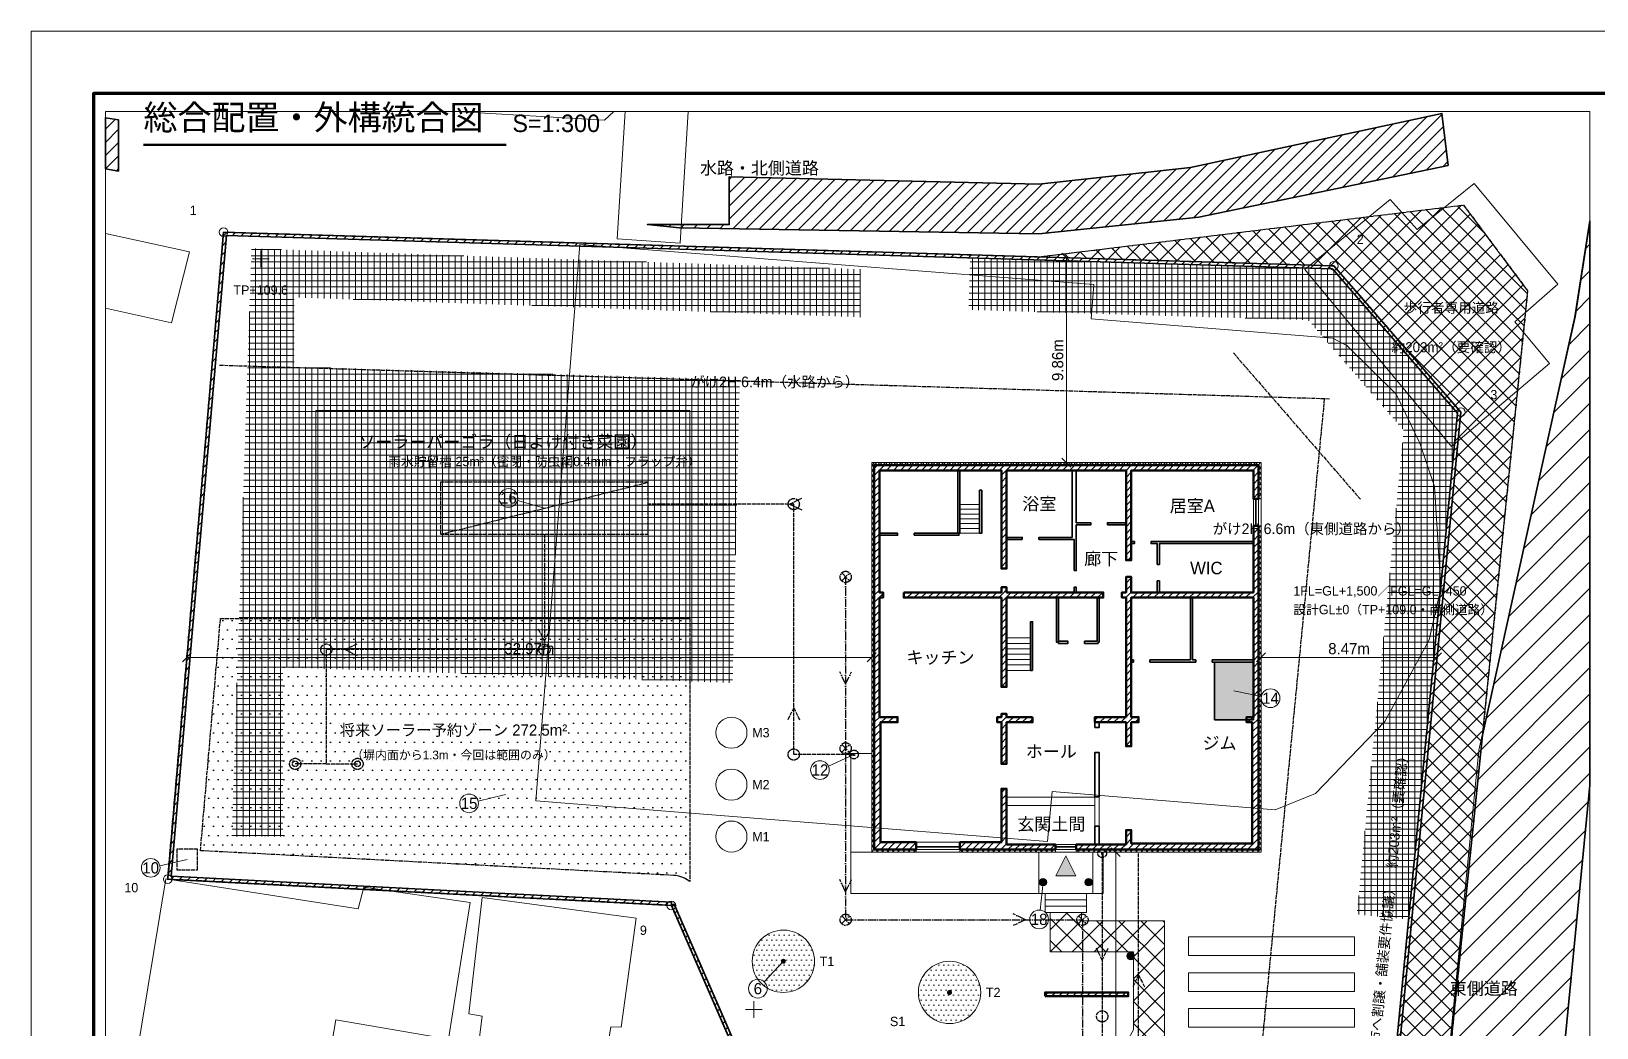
# Model space of a CAD drawing. Header units: millimetres. Extents: x 0 to 126000, y 0 to 89100.
# Drawn here: x 0 to 75356, y 41154 to 89100 of the extents above; entities that cross this region are included whole.
import ezdxf
from ezdxf.enums import TextEntityAlignment as Align

# ---------------------------------------------------------------- set-up
doc = ezdxf.new("R2010")
doc.units = ezdxf.units.MM
doc.header["$LTSCALE"] = 150
for name, pattern in [('DASHDOT', [3.556, 2.54, -0.508, 0, -0.508]), ('DASHED', [1.524, 1.27, -0.254]), ('PHANTOM', [6.35, 3.175, -0.635, 0.635, -0.635, 0.635, -0.635])]:
    doc.linetypes.add(name, pattern=pattern)
for name, color, linetype, lineweight in [('A-CUT', 7, 'Continuous', 50), ('A-CUT-HATCH', 8, 'Continuous', 9), ('A-CUT-INS', 9, 'Continuous', 9), ('A-CUT-LGS', 7, 'Continuous', 35), ('A-DIMS', 7, 'Continuous', 13), ('A-DONATE', 250, 'Continuous', 13), ('A-DONATE-BND', 250, 'DASHED', 25), ('A-DOOR', 5, 'Continuous', 18), ('A-DRAIN', 5, 'DASHED', 25), ('A-FENCE', 7, 'Continuous', 35), ('A-GLAZ', 5, 'Continuous', 18), ('A-HIDDEN', 8, 'Continuous', 13), ('A-LEGAL', 1, 'DASHED', 25), ('A-LEGAL-TEXT', 1, 'Continuous', 18), ('A-NEIGH', 8, 'Continuous', 13), ('A-PAVE', 3, 'Continuous', 13), ('A-PVRES', 6, 'DASHED', 25), ('A-ROAD', 8, 'Continuous', 18), ('A-ROAD-CW', 250, 'Continuous', 35), ('A-ROAD-SW', 250, 'Continuous', 35), ('A-ROOM', 7, 'Continuous', 18), ('A-SITE', 3, 'PHANTOM', 25), ('A-STRS', 7, 'Continuous', 18), ('A-SYMB', 7, 'Continuous', 18), ('A-TEXT', 7, 'Continuous', 18), ('A-VIS', 7, 'Continuous', 18), ('E-BATT', 1, 'Continuous', 35), ('E-EXLT', 6, 'Continuous', 18), ('E-PLNT', 3, 'Continuous', 18), ('E-SEWER', 30, 'DASHDOT', 25), ('E-WATER', 4, 'DASHED', 25), ('G-FRAME', 7, 'Continuous', 70)]:
    doc.layers.add(name, color=color, linetype=linetype, lineweight=lineweight)
doc.styles.add('JP', font='ipag.ttf')

msp = doc.modelspace()

# ---------------------------------------------------------------- hatches: boundary and pattern name
at = {"layer": 'A-CUT-HATCH'}
h = msp.add_hatch(dxfattribs=at)
h.set_pattern_fill('ANSI31', scale=94.488)
h.paths.add_polyline_path([(6731, 48442), (30819, 47187), (30811, 47037), (30948, 47097), (33971, 40174), (50215, 39640), (50210, 39490), (50360, 39483), (49590, 22411), (53097, 22411), (53097, 22261), (49583, 22261), (49583, 22253), (49403, 18259), (49253, 18266), (49433, 22261), (49433, 22411), (49440, 22411), (50210, 39490), (33872, 40028), (30811, 47037), (6718, 48292), (6717, 48287), (6568, 48300), (6576, 48450), (6581, 48450), (9258, 79434), (62702, 77819), (62702, 77819), (68812, 70779), (63772, 18674), (63175, 18264), (63090, 18387), (63630, 18758), (63968, 22261), (63107, 22261), (63107, 22411), (63983, 22411), (68657, 70730), (62632, 77671), (9396, 79280)])
h.paths.add_polyline_path([(58097, 22411), (58097, 22261), (54307, 22261), (54307, 22411)])
h = msp.add_hatch(dxfattribs=at)
h.set_pattern_fill('ANSI31', scale=75.5906)
h.paths.add_polyline_path([(40577, 67974), (40577, 68224), (59077, 68224), (59077, 67974), (59077, 66599), (58827, 66599), (58827, 67974), (52952, 67974), (52952, 63649), (52702, 63649), (52702, 67974), (46952, 67974), (46952, 63249), (46702, 63249), (46702, 67974), (40827, 67974), (40827, 62099), (41002, 62099), (41002, 61849), (40827, 61849), (40827, 56099), (41702, 56099), (41702, 55849), (40877, 55849), (40877, 50074), (42602, 50074), (42602, 49974), (42602, 49724), (40577, 49724), (40577, 49974), (40577, 50074)])
h.paths.add_polyline_path([(52952, 55849), (52952, 54699), (52702, 54699), (52702, 55849), (51202, 55849), (51202, 56099), (52702, 56099), (52702, 61849), (52502, 61849), (52502, 62099), (52702, 62099), (52702, 62849), (52952, 62849), (52952, 62099), (58827, 62099), (58827, 65299), (59077, 65299), (59077, 55449), (59077, 53249), (59077, 52749), (59077, 50549), (59077, 50024), (59077, 49974), (59077, 49724), (50302, 49724), (50302, 49974), (52702, 49974), (52702, 50664), (52952, 50664), (52952, 50024), (58777, 50024), (58777, 50549), (58777, 52749), (58777, 53249), (58777, 55449), (58777, 55849), (58502, 55849), (58502, 56099), (58827, 56099), (58827, 61849), (52952, 61849), (52952, 56099), (53302, 56099), (53302, 55849)])
h.paths.add_polyline_path([(48802, 42669), (48802, 42849), (52802, 42849), (52802, 42669)])
h.paths.add_polyline_path([(42002, 62099), (46702, 62099), (46702, 62349), (46952, 62349), (46952, 62099), (51602, 62099), (51602, 61849), (46952, 61849), (46952, 57549), (46702, 57549), (46702, 61849), (42002, 61849)])
h.paths.add_polyline_path([(44702, 49724), (44702, 49974), (44702, 50074), (46702, 50074), (46702, 52649), (46952, 52649), (46952, 49974), (49302, 49974), (49302, 49724)])
h.paths.add_polyline_path([(48202, 56099), (48202, 55849), (46952, 55849), (46952, 53849), (46702, 53849), (46702, 55849), (46502, 55849), (46502, 56099), (46702, 56099), (46702, 56249), (46952, 56249), (46952, 56099)])
h = msp.add_hatch(color=7, dxfattribs=at)
h.dxf.hatch_style = 1
h.paths.add_polyline_path([(49322, 48469), (50282, 48469), (49802, 49429)])
at = {"layer": 'A-CUT-INS'}
h = msp.add_hatch(dxfattribs=at)
h.set_pattern_fill('ANSI37', scale=56.693)
h.paths.add_polyline_path([(40457, 68224), (40457, 68344), (59197, 68344), (59197, 68224), (59197, 66599), (59077, 66599), (59077, 68224), (40577, 68224), (40577, 49724), (42602, 49724), (42602, 49604), (40457, 49604), (40457, 49724)])
h.paths.add_polyline_path([(50302, 49724), (59077, 49724), (59077, 50549), (59077, 52749), (59077, 53249), (59077, 55449), (59077, 65299), (59197, 65299), (59197, 55449), (59197, 53249), (59197, 52749), (59197, 50549), (59197, 49724), (59197, 49604), (50302, 49604)])
h.paths.add_polyline_path([(49302, 49724), (49302, 49604), (44702, 49604), (44702, 49724)])
at = {"layer": 'A-DONATE', "true_color": 0x333333}
h = msp.add_hatch(dxfattribs=at)
h.set_pattern_fill('ANSI31', scale=188.976)
h.paths.add_polyline_path([(48644, 78244), (48634, 78254), (48643, 78264), (68938, 80739), (72032, 76619), (66463, 21947), (65129, 19609), (63786, 18685), (63774, 18696), (68812, 70779), (62702, 77819)])
h = msp.add_hatch(dxfattribs=at)
h.set_pattern_fill('ANSI31', scale=188.976, angle=90)
h.paths.add_polyline_path([(48644, 78244), (48634, 78254), (48643, 78264), (68938, 80739), (72032, 76619), (66463, 21947), (65129, 19609), (63786, 18685), (63774, 18696), (68812, 70779), (62702, 77819)])
at = {"layer": 'A-PAVE'}
h = msp.add_hatch(dxfattribs=at)
h.set_pattern_fill('NET', scale=94.488)
h.paths.add_polyline_path([(39902, 77649), (39902, 75349), (12652, 76299), (12652, 72949), (34102, 72349), (33752, 57749), (12102, 58499), (12102, 50349), (9652, 50349), (10602, 78649)])
h = msp.add_hatch(dxfattribs=at)
h.set_pattern_fill('NET', scale=94.488)
h.paths.add_polyline_path([(66062, 69899), (61462, 75209), (45122, 75699), (45202, 78198), (51791, 77999), (62632, 77669), (68652, 70729), (67207, 55737), (66300, 46360), (63812, 46609)])
h = msp.add_hatch(dxfattribs=at)
h.set_pattern_fill('ANSI37', scale=236.22)
h.paths.add_polyline_path([(50802, 25534), (50802, 37046), (53052, 41046), (53052, 44799), (49052, 44799), (49052, 46704), (50552, 46704), (50552, 46299), (54552, 46299), (54552, 40653), (52302, 36653), (52302, 26187), (54452, 24187), (54452, 22461), (52952, 22461), (52952, 23534)])
at = {"layer": 'A-PVRES'}
h = msp.add_hatch(dxfattribs=at)
h.set_pattern_fill('DOTS', scale=283.465)
h.paths.add_polyline_path([(31696, 48187), (31576, 48271), (31448, 48341), (31314, 48399), (31175, 48442), (31032, 48472), (30919, 48483), (8142, 49670), (9108, 60849), (31702, 60849), (31702, 48182)])
at = {"layer": 'A-ROAD-CW', "true_color": 0x333333}
h = msp.add_hatch(dxfattribs=at)
h.set_pattern_fill('ANSI31', scale=283.465)
h.paths.add_polyline_path([(74302, 75349), (75032, 79973), (75032, 52831), (72102, 22749), (65170, 19679), (65899, 20959), (66502, 21949), (67540, 32526), (69853, 55231)])
at = {"layer": 'A-ROAD-SW', "true_color": 0x333333}
h = msp.add_hatch(dxfattribs=at)
h.set_pattern_fill('ANSI31', scale=141.732)
h.paths.add_polyline_path([(3568, 82478), (3568, 84938), (4200, 84833), (4200, 82376)])
h = msp.add_hatch(dxfattribs=at)
h.set_pattern_fill('ANSI31', scale=141.732)
h.paths.add_polyline_path([(55802, 82549), (67902, 85149), (68202, 82649), (56202, 80149), (48502, 79349), (31202, 79649), (29659, 79800), (33600, 79800), (33600, 82098), (48502, 81749)])
at = {"layer": 'E-BATT'}
h = msp.add_hatch(color=1, dxfattribs=at)
h.dxf.hatch_style = 1
h.paths.add_polyline_path([(58827, 55974), (58827, 58749), (56952, 58749), (56952, 55974)])
at = {"layer": 'E-EXLT'}
h = msp.add_hatch(color=6, dxfattribs=at)
h.dxf.hatch_style = 1
h.paths.add_polyline_path([(48882, 48154), (48881, 48137), (48879, 48119), (48875, 48102), (48869, 48085), (48861, 48069), (48852, 48054), (48841, 48040), (48830, 48027), (48816, 48015), (48802, 48005), (48787, 47996), (48771, 47988), (48755, 47982), (48737, 47978), (48720, 47975), (48702, 47974), (48685, 47975), (48667, 47978), (48650, 47982), (48633, 47988), (48617, 47996), (48602, 48005), (48588, 48015), (48575, 48027), (48563, 48040), (48553, 48054), (48544, 48069), (48536, 48085), (48530, 48102), (48526, 48119), (48523, 48137), (48522, 48154), (48523, 48172), (48526, 48189), (48530, 48207), (48536, 48223), (48544, 48239), (48553, 48254), (48563, 48268), (48575, 48282), (48588, 48293), (48602, 48304), (48617, 48313), (48633, 48321), (48650, 48327), (48667, 48331), (48685, 48333), (48702, 48334), (48720, 48333), (48737, 48331), (48755, 48327), (48771, 48321), (48787, 48313), (48802, 48304), (48816, 48293), (48830, 48282), (48841, 48268), (48852, 48254), (48861, 48239), (48869, 48223), (48875, 48207), (48879, 48189), (48881, 48172)])
h = msp.add_hatch(color=6, dxfattribs=at)
h.dxf.hatch_style = 1
h.paths.add_polyline_path([(51082, 48154), (51081, 48137), (51079, 48119), (51075, 48102), (51069, 48085), (51061, 48069), (51052, 48054), (51041, 48040), (51030, 48027), (51016, 48015), (51002, 48005), (50987, 47996), (50971, 47988), (50955, 47982), (50937, 47978), (50920, 47975), (50902, 47974), (50885, 47975), (50867, 47978), (50850, 47982), (50833, 47988), (50817, 47996), (50802, 48005), (50788, 48015), (50775, 48027), (50763, 48040), (50753, 48054), (50744, 48069), (50736, 48085), (50730, 48102), (50726, 48119), (50723, 48137), (50722, 48154), (50723, 48172), (50726, 48189), (50730, 48207), (50736, 48223), (50744, 48239), (50753, 48254), (50763, 48268), (50775, 48282), (50788, 48293), (50802, 48304), (50817, 48313), (50833, 48321), (50850, 48327), (50867, 48331), (50885, 48333), (50902, 48334), (50920, 48333), (50937, 48331), (50955, 48327), (50971, 48321), (50987, 48313), (51002, 48304), (51016, 48293), (51030, 48282), (51041, 48268), (51052, 48254), (51061, 48239), (51069, 48223), (51075, 48207), (51079, 48189), (51081, 48172)])
h = msp.add_hatch(color=6, dxfattribs=at)
h.dxf.hatch_style = 1
h.paths.add_polyline_path([(53097, 44599), (53096, 44582), (53093, 44564), (53089, 44547), (53083, 44530), (53075, 44514), (53066, 44499), (53056, 44485), (53044, 44472), (53031, 44460), (53017, 44450), (53001, 44441), (52986, 44433), (52969, 44427), (52952, 44423), (52934, 44420), (52917, 44419), (52899, 44420), (52882, 44423), (52864, 44427), (52848, 44433), (52832, 44441), (52817, 44450), (52802, 44460), (52789, 44472), (52777, 44485), (52767, 44499), (52758, 44514), (52750, 44530), (52744, 44547), (52740, 44564), (52737, 44582), (52737, 44599), (52737, 44617), (52740, 44634), (52744, 44652), (52750, 44668), (52758, 44684), (52767, 44699), (52777, 44713), (52789, 44727), (52802, 44738), (52817, 44749), (52832, 44758), (52848, 44766), (52864, 44772), (52882, 44776), (52899, 44778), (52917, 44779), (52934, 44778), (52952, 44776), (52969, 44772), (52986, 44766), (53001, 44758), (53017, 44749), (53031, 44738), (53044, 44727), (53056, 44713), (53066, 44699), (53075, 44684), (53083, 44668), (53089, 44652), (53093, 44634), (53096, 44617)])
at = {"layer": 'E-PLNT'}
h = msp.add_hatch(dxfattribs=at)
h.set_pattern_fill('DOTS', scale=151.181)
h.paths.add_polyline_path([(37702, 44349), (37700, 44276), (37695, 44202), (37686, 44129), (37673, 44057), (37657, 43985), (37638, 43914), (37615, 43844), (37588, 43775), (37558, 43708), (37525, 43642), (37489, 43578), (37449, 43516), (37407, 43456), (37362, 43398), (37314, 43342), (37263, 43289), (37210, 43238), (37154, 43190), (37096, 43144), (37036, 43102), (36973, 43063), (36909, 43026), (36844, 42993), (36776, 42963), (36708, 42937), (36638, 42914), (36567, 42894), (36495, 42878), (36422, 42866), (36349, 42857), (36276, 42851), (36202, 42849), (36129, 42851), (36055, 42857), (35982, 42866), (35910, 42878), (35838, 42894), (35767, 42914), (35697, 42937), (35628, 42963), (35561, 42993), (35495, 43026), (35431, 43063), (35369, 43102), (35309, 43144), (35251, 43190), (35195, 43238), (35142, 43289), (35091, 43342), (35043, 43398), (34997, 43456), (34955, 43516), (34916, 43578), (34879, 43642), (34846, 43708), (34816, 43775), (34790, 43844), (34767, 43914), (34747, 43985), (34731, 44057), (34719, 44129), (34709, 44202), (34704, 44276), (34702, 44349), (34704, 44423), (34709, 44496), (34719, 44569), (34731, 44642), (34747, 44714), (34767, 44785), (34790, 44855), (34816, 44923), (34846, 44991), (34879, 45056), (34916, 45120), (34955, 45183), (34997, 45243), (35043, 45301), (35091, 45357), (35142, 45410), (35195, 45461), (35251, 45509), (35309, 45554), (35369, 45596), (35431, 45636), (35495, 45672), (35561, 45705), (35628, 45735), (35697, 45762), (35767, 45785), (35838, 45804), (35910, 45820), (35982, 45833), (36055, 45842), (36129, 45847), (36202, 45849), (36276, 45847), (36349, 45842), (36422, 45833), (36495, 45820), (36567, 45804), (36638, 45785), (36708, 45762), (36776, 45735), (36844, 45705), (36909, 45672), (36973, 45636), (37036, 45596), (37096, 45554), (37154, 45509), (37210, 45461), (37263, 45410), (37314, 45357), (37362, 45301), (37407, 45243), (37449, 45183), (37489, 45120), (37525, 45056), (37558, 44991), (37588, 44923), (37615, 44855), (37638, 44785), (37657, 44714), (37673, 44642), (37686, 44569), (37695, 44496), (37700, 44423)])
h = msp.add_hatch(color=3, dxfattribs=at)
h.dxf.hatch_style = 1
h.paths.add_polyline_path([(36322, 44349), (36322, 44338), (36320, 44326), (36317, 44314), (36313, 44303), (36308, 44293), (36302, 44283), (36295, 44273), (36287, 44264), (36278, 44257), (36269, 44250), (36259, 44243), (36248, 44238), (36237, 44234), (36226, 44232), (36214, 44230), (36202, 44229), (36191, 44230), (36179, 44232), (36167, 44234), (36156, 44238), (36146, 44243), (36136, 44250), (36126, 44257), (36117, 44264), (36110, 44273), (36102, 44283), (36096, 44293), (36091, 44303), (36087, 44314), (36085, 44326), (36083, 44338), (36082, 44349), (36083, 44361), (36085, 44373), (36087, 44384), (36091, 44395), (36096, 44406), (36102, 44416), (36110, 44425), (36117, 44434), (36126, 44442), (36136, 44449), (36146, 44455), (36156, 44460), (36167, 44464), (36179, 44467), (36191, 44469), (36202, 44469), (36214, 44469), (36226, 44467), (36237, 44464), (36248, 44460), (36259, 44455), (36269, 44449), (36278, 44442), (36287, 44434), (36295, 44425), (36302, 44416), (36308, 44406), (36313, 44395), (36317, 44384), (36320, 44373), (36322, 44361)])
h = msp.add_hatch(dxfattribs=at)
h.set_pattern_fill('DOTS', scale=151.181)
h.paths.add_polyline_path([(45702, 42849), (45700, 42776), (45695, 42702), (45686, 42629), (45673, 42557), (45657, 42485), (45638, 42414), (45615, 42344), (45588, 42275), (45558, 42208), (45525, 42142), (45489, 42078), (45449, 42016), (45407, 41956), (45362, 41898), (45314, 41842), (45263, 41789), (45210, 41738), (45154, 41690), (45096, 41644), (45036, 41602), (44973, 41563), (44909, 41526), (44844, 41493), (44776, 41463), (44708, 41437), (44638, 41414), (44567, 41394), (44495, 41378), (44422, 41366), (44349, 41357), (44276, 41351), (44202, 41349), (44129, 41351), (44055, 41357), (43982, 41366), (43910, 41378), (43838, 41394), (43767, 41414), (43697, 41437), (43628, 41463), (43561, 41493), (43495, 41526), (43431, 41563), (43369, 41602), (43309, 41644), (43251, 41690), (43195, 41738), (43142, 41789), (43091, 41842), (43043, 41898), (42997, 41956), (42955, 42016), (42916, 42078), (42879, 42142), (42846, 42208), (42816, 42275), (42790, 42344), (42767, 42414), (42747, 42485), (42731, 42557), (42719, 42629), (42709, 42702), (42704, 42776), (42702, 42849), (42704, 42923), (42709, 42996), (42719, 43069), (42731, 43142), (42747, 43214), (42767, 43285), (42790, 43355), (42816, 43423), (42846, 43491), (42879, 43556), (42916, 43620), (42955, 43683), (42997, 43743), (43043, 43801), (43091, 43857), (43142, 43910), (43195, 43961), (43251, 44009), (43309, 44054), (43369, 44096), (43431, 44136), (43495, 44172), (43561, 44205), (43628, 44235), (43697, 44262), (43767, 44285), (43838, 44304), (43910, 44320), (43982, 44333), (44055, 44342), (44129, 44347), (44202, 44349), (44276, 44347), (44349, 44342), (44422, 44333), (44495, 44320), (44567, 44304), (44638, 44285), (44708, 44262), (44776, 44235), (44844, 44205), (44909, 44172), (44973, 44136), (45036, 44096), (45096, 44054), (45154, 44009), (45210, 43961), (45263, 43910), (45314, 43857), (45362, 43801), (45407, 43743), (45449, 43683), (45489, 43620), (45525, 43556), (45558, 43491), (45588, 43423), (45615, 43355), (45638, 43285), (45657, 43214), (45673, 43142), (45686, 43069), (45695, 42996), (45700, 42923)])
h = msp.add_hatch(color=3, dxfattribs=at)
h.dxf.hatch_style = 1
h.paths.add_polyline_path([(44322, 42849), (44322, 42838), (44320, 42826), (44317, 42814), (44313, 42803), (44308, 42793), (44302, 42783), (44295, 42773), (44287, 42764), (44278, 42757), (44269, 42750), (44259, 42743), (44248, 42738), (44237, 42734), (44226, 42732), (44214, 42730), (44202, 42729), (44191, 42730), (44179, 42732), (44167, 42734), (44156, 42738), (44146, 42743), (44136, 42750), (44126, 42757), (44117, 42764), (44110, 42773), (44102, 42783), (44096, 42793), (44091, 42803), (44087, 42814), (44085, 42826), (44083, 42838), (44082, 42849), (44083, 42861), (44085, 42873), (44087, 42884), (44091, 42895), (44096, 42906), (44102, 42916), (44110, 42925), (44117, 42934), (44126, 42942), (44136, 42949), (44146, 42955), (44156, 42960), (44167, 42964), (44179, 42967), (44191, 42969), (44202, 42969), (44214, 42969), (44226, 42967), (44237, 42964), (44248, 42960), (44259, 42955), (44269, 42949), (44278, 42942), (44287, 42934), (44295, 42925), (44302, 42916), (44308, 42906), (44313, 42895), (44317, 42884), (44320, 42873), (44322, 42861)])

# ---------------------------------------------------------------- linework, layer by layer
at = {"layer": 'A-CUT'}
for points in [[(40577, 67974), (40577, 68224), (59077, 68224), (59077, 67974), (59077, 66599), (58827, 66599), (58827, 67974), (52952, 67974), (52952, 63649), (52702, 63649), (52702, 67974), (46952, 67974), (46952, 63249), (46702, 63249), (46702, 67974), (40827, 67974), (40827, 62099), (41002, 62099), (41002, 61849), (40827, 61849), (40827, 56099), (41702, 56099), (41702, 55849), (40877, 55849), (40877, 50074), (42602, 50074), (42602, 49974), (42602, 49724), (40577, 49724), (40577, 49974), (40577, 50074), (40577, 67974)], [(52952, 55849), (52952, 54699), (52702, 54699), (52702, 55849), (51202, 55849), (51202, 56099), (52702, 56099), (52702, 61849), (52502, 61849), (52502, 62099), (52702, 62099), (52702, 62849), (52952, 62849), (52952, 62099), (58827, 62099), (58827, 65299), (59077, 65299), (59077, 55449), (59077, 53249), (59077, 52749), (59077, 50549), (59077, 50024), (59077, 49974), (59077, 49724), (50302, 49724), (50302, 49974), (52702, 49974), (52702, 50664), (52952, 50664), (52952, 50024), (58777, 50024), (58777, 50549), (58777, 52749), (58777, 53249), (58777, 55449), (58777, 55849), (58502, 55849), (58502, 56099), (58827, 56099), (58827, 61849), (52952, 61849), (52952, 56099), (53302, 56099), (53302, 55849), (52952, 55849)], [(42002, 62099), (46702, 62099), (46702, 62349), (46952, 62349), (46952, 62099), (51602, 62099), (51602, 61849), (46952, 61849), (46952, 57549), (46702, 57549), (46702, 61849), (42002, 61849), (42002, 62099)], [(48202, 56099), (48202, 55849), (46952, 55849), (46952, 53849), (46702, 53849), (46702, 55849), (46502, 55849), (46502, 56099), (46702, 56099), (46702, 56249), (46952, 56249), (46952, 56099), (48202, 56099)], [(44702, 49724), (44702, 49974), (44702, 50074), (46702, 50074), (46702, 52649), (46952, 52649), (46952, 49974), (49302, 49974), (49302, 49724), (44702, 49724)], [(48802, 42669), (48802, 42849), (52802, 42849), (52802, 42669), (48802, 42669)]]:
    msp.add_lwpolyline(points, dxfattribs=at)
at = {"layer": 'A-CUT-LGS', "lineweight": 18}
for points in [[(40457, 68224), (40457, 68344), (59197, 68344), (59197, 68224), (59197, 66599), (59077, 66599), (59077, 68224), (40577, 68224), (40577, 49724), (42602, 49724), (42602, 49604), (40457, 49604), (40457, 49724), (40457, 68224)], [(50302, 49724), (59077, 49724), (59077, 50549), (59077, 52749), (59077, 53249), (59077, 55449), (59077, 65299), (59197, 65299), (59197, 55449), (59197, 53249), (59197, 52749), (59197, 50549), (59197, 49724), (59197, 49604), (50302, 49604), (50302, 49724)], [(49302, 49724), (49302, 49604), (44702, 49604), (44702, 49724), (49302, 49724)]]:
    msp.add_lwpolyline(points, dxfattribs=at)
at = {"layer": 'A-CUT-LGS'}
for points in [[(42502, 64849), (42502, 64949), (44602, 64949), (44602, 67974), (44702, 67974), (44702, 64949), (44652, 64949), (44652, 64849), (42502, 64849)], [(50202, 63149), (50202, 64649), (48502, 64649), (48502, 64749), (50102, 64749), (50102, 67974), (50302, 67974), (50302, 65449), (51002, 65449), (51002, 65349), (50302, 65349), (50302, 64699), (50302, 63149), (50202, 63149)], [(45652, 64949), (45652, 67019), (45752, 67019), (45752, 64949), (45652, 64949)], [(40827, 64849), (40827, 64949), (41702, 64949), (41702, 64849), (40827, 64849)], [(51802, 65349), (51802, 65449), (52702, 65449), (52702, 65349), (51802, 65349)], [(47702, 64649), (46952, 64649), (46952, 64749), (47702, 64749), (47702, 64649)], [(52952, 64449), (52952, 64549), (53102, 64549), (53102, 64449), (52952, 64449)], [(58827, 64549), (58827, 64449), (54302, 64449), (54302, 63449), (54202, 63449), (54202, 64449), (53902, 64449), (53902, 64549), (58827, 64549)], [(54202, 62099), (54202, 62649), (54302, 62649), (54302, 62099), (54202, 62099)], [(49452, 59649), (49452, 59699), (49352, 59699), (49352, 61849), (49452, 61849), (49452, 59749), (49902, 59749), (49902, 59649), (49452, 59649)], [(50202, 62099), (50202, 62349), (50302, 62349), (50302, 62099), (50202, 62099)], [(50702, 59649), (50702, 59749), (51302, 59749), (51302, 61849), (51402, 61849), (51402, 59699), (51352, 59699), (51352, 59649), (50702, 59649)], [(53852, 58749), (53852, 58849), (55802, 58849), (55802, 61849), (55902, 61849), (55902, 58849), (56052, 58849), (56052, 58749), (53852, 58749)], [(48202, 58349), (48102, 58349), (48102, 60689), (48202, 60689), (48202, 58349)], [(52952, 58749), (52952, 58849), (53052, 58849), (53052, 58749), (52952, 58749)], [(56852, 58749), (56852, 58849), (58827, 58849), (58827, 58749), (56852, 58749)], [(51202, 55599), (51202, 55849), (51402, 55849), (51402, 55599), (51202, 55599)], [(51202, 52264), (51202, 54399), (51402, 54399), (51402, 52264), (51202, 52264)], [(51202, 49974), (51202, 50849), (51402, 50849), (51402, 49974), (51202, 49974)]]:
    msp.add_lwpolyline(points, dxfattribs=at)
at = {"layer": 'A-DIMS'}
for p, q in [((50039, 77996), (49615, 78421)), ((49827, 68344), (49827, 78208)), ((50039, 68132), (49615, 68556)), ((7702, 59186), (7278, 58762)), ((40457, 58974), (7490, 58974)), ((40669, 59186), (40245, 58762)), ((58985, 58762), (59409, 59186)), ((59197, 58974), (67670, 58974)), ((67458, 58762), (67883, 59186)), ((51990, 49816), (52414, 49392)), ((52202, 49604), (52202, 18261))]:
    msp.add_line(p, q, dxfattribs=at)
at = {"layer": 'A-DONATE', "true_color": 0x333333}
msp.add_lwpolyline([(48644, 78244), (48634, 78254), (48643, 78264), (68938, 80739), (72032, 76619), (66463, 21947), (65129, 19609), (63786, 18685), (63774, 18696), (68812, 70779), (62702, 77819), (48644, 78244)], close=True, dxfattribs=at)
at = {"layer": 'A-DONATE-BND'}
msp.add_lwpolyline([(9258, 79435), (48522, 78249), (68942, 80739), (72032, 76619), (66463, 21945), (65129, 19608), (63171, 18261), (49253, 18261), (50210, 39490), (33872, 40028), (30811, 47037), (6568, 48300)], close=True, dxfattribs=at)
at = {"layer": 'A-DOOR', "lineweight": 35}
msp.add_line((49302, 49849), (50302, 49849), dxfattribs=at)
at = {"layer": 'A-DOOR'}
for points in [[(39562, 54259), (39562, 54339), (39642, 54339), (39642, 54259), (39562, 54259)], [(51512, 49509), (51512, 49589), (51592, 49589), (51592, 49509), (51512, 49509)]]:
    msp.add_lwpolyline(points, dxfattribs=at)
at = {"layer": 'A-DRAIN'}
for p, q in [((19702, 64899), (29702, 67399)), ((36502, 66349), (37088, 66632)), ((36502, 66349), (37088, 66067)), ((24702, 59749), (24420, 60335)), ((24702, 59749), (24985, 60335)), ((15102, 59349), (15688, 59632)), ((15102, 59349), (15688, 59067)), ((36702, 56549), (36420, 55964)), ((36702, 56549), (36985, 55964)), ((51552, 44399), (51270, 44985)), ((51552, 44399), (51835, 44985))]:
    msp.add_line(p, q, dxfattribs=at)
for points in [[(19702, 64899), (29702, 64899), (29702, 67399), (19702, 67399)], [(7002, 48749), (8002, 48749), (8002, 49749), (7002, 49749)]]:
    msp.add_lwpolyline(points, close=True, dxfattribs=at)
for points in [[(39602, 54299), (36702, 54299), (36702, 66349), (29702, 66349)], [(24702, 64899), (24702, 59349), (14202, 59349), (14202, 53849)], [(14202, 53849), (12702, 53849)], [(14202, 53849), (15702, 53849)], [(51552, 49549), (51552, 33849), (51702, 33849)]]:
    msp.add_lwpolyline(points, dxfattribs=at)
for centre, radius in [((36702, 66349), 270), ((14202, 59349), 270), ((24702, 59349), 270), ((36702, 54299), 270), ((39602, 54299), 210), ((12702, 53849), 270), ((12702, 53849), 135), ((15702, 53849), 270), ((15702, 53849), 135), ((51552, 49549), 210), ((51552, 41699), 270)]:
    msp.add_circle(centre, radius, dxfattribs=at)
at = {"layer": 'A-FENCE'}
for points in [[(33872, 40028), (30811, 47037), (6718, 48292), (6717, 48287), (6568, 48300), (6576, 48450), (6581, 48450), (9258, 79434), (62702, 77819), (62702, 77819), (68812, 70779), (63772, 18674)], [(63983, 22411), (68657, 70730), (62632, 77671), (9396, 79280), (6731, 48442), (6731, 48442), (30819, 47187), (30811, 47037), (30948, 47097), (33971, 40174)]]:
    msp.add_lwpolyline(points, dxfattribs=at)
at = {"layer": 'A-GLAZ', "lineweight": 35}
for p, q in [((58952, 65299), (58952, 66599)), ((42602, 49849), (44702, 49849))]:
    msp.add_line(p, q, dxfattribs=at)
at = {"layer": 'A-HIDDEN'}
for points in [[(51152, 76916), (51019, 75270), (62635, 74329), (63335, 73980), (65707, 71641), (66845, 69279), (67543, 67200), (67861, 62306), (67288, 59817), (65165, 55885), (61824, 52426), (59878, 51634), (49144, 52521), (48920, 50119), (24290, 52076), (26405, 78848), (51152, 76916)], [(40457, 49604), (59197, 49604), (59197, 68344), (40457, 68344)], [(39457, 49604), (40457, 49604), (40457, 54349), (39457, 54349)], [(39457, 47604), (51602, 47604), (51602, 49604), (39457, 49604)]]:
    msp.add_lwpolyline(points, close=True, dxfattribs=at)
at = {"layer": 'A-LEGAL'}
for points in [[(57869, 73624), (63979, 66584)], [(9065, 73037), (62509, 71422)], [(62243, 71415), (57203, 19310)]]:
    msp.add_lwpolyline(points, dxfattribs=at)
at = {"layer": 'A-NEIGH', "lineweight": 9}
msp.add_lwpolyline([(75032, 15261), (75032, 85239), (3568, 85239), (3568, 15261), (75032, 15261)], close=True, dxfattribs=at)
at = {"layer": 'A-NEIGH'}
for points in [[(66716, 79557), (69458, 81771), (73488, 76937), (71409, 75113), (73080, 73123), (68364, 69118), (61302, 77631), (65407, 81012), (66716, 79557)], [(3568, 79366), (7613, 78483)], [(7613, 78483), (6749, 75071), (3568, 75776)], [(15742, 46869), (16005, 47918), (21131, 47171), (20083, 40608), (14661, 41537), (13952, 37412), (8414, 38314), (8493, 39079), (5038, 39575), (6481, 48322), (15742, 46869)], [(29113, 46422), (28401, 41181), (27897, 41194), (27571, 39260), (24495, 39706), (24088, 37018), (21155, 37373), (21706, 41709), (21059, 41814), (21701, 47418), (29113, 46422)]]:
    msp.add_lwpolyline(points, dxfattribs=at)
at = {"layer": 'A-PAVE'}
msp.add_lwpolyline([(50802, 25534), (50802, 37046), (53052, 41046), (53052, 44799), (49052, 44799), (49052, 46704), (50552, 46704), (50552, 46299), (54552, 46299), (54552, 40653), (52302, 36653), (52302, 26187), (54452, 24187), (54452, 22461), (52952, 22461), (52952, 23534), (50802, 25534)], close=True, dxfattribs=at)
at = {"layer": 'A-PVRES'}
msp.add_lwpolyline([(31696, 48187), (31576, 48271), (31448, 48341), (31314, 48399), (31175, 48442), (31032, 48472), (30919, 48483), (8142, 49670), (9108, 60849), (31702, 60849), (31702, 48182), (31696, 48187)], close=True, dxfattribs=at)
at = {"layer": 'A-ROAD'}
for points in [[(28040, 85239), (27593, 84817), (20454, 85239)], [(31623, 85239), (31233, 78906), (28209, 79118), (28586, 85239)], [(3568, 18242), (63182, 18212), (65115, 19625), (66481, 21908), (69682, 54505), (74329, 75380), (75032, 79851)], [(75032, 52839), (72127, 22769), (75032, 22727)]]:
    msp.add_lwpolyline(points, dxfattribs=at)
at = {"layer": 'A-ROAD-CW', "lineweight": 35, "true_color": 0x333333}
msp.add_lwpolyline([(74302, 75349), (75032, 79973), (75032, 52831), (72102, 22749), (65170, 19679), (65899, 20959), (66502, 21949), (67540, 32526), (69853, 55231), (74302, 75349)], close=True, dxfattribs=at)
at = {"layer": 'A-ROAD-SW', "lineweight": 35, "true_color": 0x333333}
for points in [[(3568, 82478), (3568, 84938), (4200, 84833), (4200, 82376), (3568, 82478)], [(55802, 82549), (67902, 85149), (68202, 82649), (56202, 80149), (48502, 79349), (31202, 79649), (29659, 79800), (33600, 79800), (33600, 82098), (48502, 81749), (55802, 82549)]]:
    msp.add_lwpolyline(points, close=True, dxfattribs=at)
at = {"layer": 'A-SITE'}
msp.add_lwpolyline([(9258, 79434), (62702, 77819), (68812, 70779), (63772, 18674), (63171, 18261), (49253, 18261), (50210, 39490), (33872, 40028), (30811, 47037), (6568, 48300)], close=True, dxfattribs=at)
at = {"layer": 'A-STRS'}
for points in [[(44702, 66329), (45652, 66329), (45652, 66099), (44702, 66099), (44702, 66329)], [(44702, 66099), (45652, 66099), (45652, 65869), (44702, 65869), (44702, 66099)], [(44702, 65869), (45652, 65869), (45652, 65639), (44702, 65639), (44702, 65869)], [(44702, 65639), (45652, 65639), (45652, 65409), (44702, 65409), (44702, 65639)], [(44702, 65409), (45652, 65409), (45652, 65179), (44702, 65179), (44702, 65409)], [(44702, 65179), (45652, 65179), (45652, 64949), (44702, 64949), (44702, 65179)], [(46952, 59909), (48102, 59909), (48102, 59649), (46952, 59649), (46952, 59909)], [(46952, 59649), (48102, 59649), (48102, 59389), (46952, 59389), (46952, 59649)], [(46952, 59389), (48102, 59389), (48102, 59129), (46952, 59129), (46952, 59389)], [(46952, 59129), (48102, 59129), (48102, 58869), (46952, 58869), (46952, 59129)], [(46952, 58869), (48102, 58869), (48102, 58609), (46952, 58609), (46952, 58869)], [(46952, 58609), (48102, 58609), (48102, 58349), (46952, 58349), (46952, 58609)], [(48502, 47604), (48502, 49604), (49302, 49604), (50302, 49604), (51102, 49604), (51102, 47604), (48502, 47604)], [(48802, 47304), (48802, 47604), (50802, 47604), (50802, 47304), (48802, 47304)], [(48802, 47004), (48802, 47304), (50802, 47304), (50802, 47004), (48802, 47004)], [(48802, 46704), (48802, 47004), (50802, 47004), (50802, 46704), (48802, 46704)]]:
    msp.add_lwpolyline(points, dxfattribs=at)
at = {"layer": 'A-SYMB', "lineweight": 50}
msp.add_line((5400, 83640), (22860, 83640), dxfattribs=at)
at = {"layer": 'A-SYMB'}
for p, q in [((11043, 77748), (11043, 78548)), ((10643, 78148), (11443, 78148)), ((24702, 66149), (23404, 66520)), ((57890, 57362), (59214, 57097)), ((39602, 54299), (38375, 53738)), ((22823, 52375), (21511, 52055)), ((7502, 49249), (6187, 48947)), ((48702, 48154), (48563, 46812)), ((36202, 44349), (35282, 43362)), ((34784, 41630), (34784, 42430)), ((34384, 42030), (35184, 42030))]:
    msp.add_line(p, q, dxfattribs=at)
msp.add_lwpolyline([(49322, 48469), (50282, 48469), (49802, 49429)], close=True, dxfattribs=at)
for centre, radius in [((9258, 79434), 210), ((62702, 77819), 210), ((68812, 70779), 210), ((22971, 66644), 450), ((59655, 57009), 450), ((37965, 53551), 450), ((21074, 51948), 450), ((5748, 48846), 450), ((6568, 48300), 210), ((30811, 47037), 210), ((48516, 46364), 450), ((34975, 43032), 450)]:
    msp.add_circle(centre, radius, dxfattribs=at)
at = {"layer": 'A-VIS'}
for points in [[(13702, 60849), (31702, 60849), (31702, 70849), (13702, 70849)], [(55702, 44624), (63702, 44624), (63702, 45524), (55702, 45524)], [(55702, 42899), (63702, 42899), (63702, 43799), (55702, 43799)], [(55702, 41174), (63702, 41174), (63702, 42074), (55702, 42074)]]:
    msp.add_lwpolyline(points, close=True, dxfattribs=at)
for points in [[(58827, 65299), (58827, 66599), (59077, 66599), (59077, 65299), (58827, 65299)], [(59077, 65299), (59077, 66599), (59197, 66599), (59197, 65299), (59077, 65299)], [(51202, 52250), (51202, 52249), (46952, 52249), (46952, 52250)], [(46952, 51849), (46952, 52249), (51202, 52249), (51202, 51849), (46952, 51849)], [(51202, 50849), (51202, 52264), (51402, 52264), (51402, 50849), (51202, 50849)], [(50302, 49974), (49302, 49974), (46952, 49974), (46952, 51849), (51202, 51849), (51202, 50849), (51202, 49974), (50302, 49974)], [(42602, 49724), (42602, 49974), (42602, 50074), (44702, 50074), (44702, 49974), (44702, 49724), (42602, 49724)], [(49302, 49974), (49302, 49974), (50302, 49974), (50302, 49974)], [(42602, 49604), (42602, 49724), (44702, 49724), (44702, 49604), (42602, 49604)], [(50302, 49725), (50302, 49724), (49302, 49724), (49302, 49725)], [(49302, 49724), (49302, 49724), (50302, 49724), (50302, 49724)], [(50302, 49605), (50302, 49604), (49302, 49604), (49302, 49605)]]:
    msp.add_lwpolyline(points, dxfattribs=at)
at = {"layer": 'E-BATT'}
msp.add_lwpolyline([(56952, 55974), (58827, 55974), (58827, 58749), (56952, 58749)], close=True, dxfattribs=at)
at = {"layer": 'E-EXLT'}
for centre in [(48702, 48154), (50902, 48154), (52917, 44599)]:
    msp.add_circle(centre, 180, dxfattribs=at)
at = {"layer": 'E-PLNT'}
for centre, radius in [((33702, 55349), 750), ((33702, 52849), 750), ((33702, 50349), 750), ((36202, 44349), 1500), ((44202, 42849), 1500)]:
    msp.add_circle(centre, radius, dxfattribs=at)
at = {"layer": 'E-SEWER'}
for p, q in [((39013, 62660), (39391, 63038)), ((39013, 63038), (39391, 62660)), ((39202, 57699), (38920, 58285)), ((39202, 57699), (39485, 58285)), ((39013, 54410), (39391, 54788)), ((39013, 54788), (39391, 54410)), ((39202, 47699), (38920, 48285)), ((39202, 47699), (39485, 48285)), ((39013, 46160), (39391, 46538)), ((39013, 46538), (39391, 46160)), ((47852, 46349), (47267, 46632)), ((47852, 46349), (47267, 46067)), ((50413, 46160), (50791, 46538)), ((50413, 46538), (50791, 46160))]:
    msp.add_line(p, q, dxfattribs=at)
msp.add_lwpolyline([(39202, 62849), (39202, 46349), (50602, 46349), (50602, 18949)], dxfattribs=at)
for centre in [(39202, 62849), (39202, 54599), (39202, 46349), (50602, 46349)]:
    msp.add_circle(centre, 270, dxfattribs=at)
at = {"layer": 'E-WATER'}
for q in [(53020, 43114), (53585, 43114)]:
    msp.add_line((53302, 43699), q, dxfattribs=at)
msp.add_lwpolyline([(53702, 18949), (53302, 18949), (53302, 49604)], dxfattribs=at)
at = {"layer": 'G-FRAME', "lineweight": 0}
msp.add_lwpolyline([(0, 0), (126000, 0), (126000, 89100), (0, 89100)], close=True, dxfattribs=at)
at = {"layer": 'G-FRAME'}
msp.add_lwpolyline([(3000, 3000), (123000, 3000), (123000, 86100), (3000, 86100)], close=True, dxfattribs=at)

# ---------------------------------------------------------------- texts
at = {"layer": 'A-DIMS', "style": 'JP'}
msp.add_text('9.86m', height=540, rotation=90, dxfattribs=at).set_placement((49407, 73276), align=Align.MIDDLE_CENTER)
for s, p in [('32.97m', (23974, 59394)), ('8.47m', (63434, 59394))]:
    msp.add_text(s, height=540, dxfattribs=at).set_placement(p, align=Align.MIDDLE_CENTER)
at = {"layer": 'A-DONATE', "true_color": 0x333333, "style": 'JP'}
for s, p in [('歩行者専用道路', (68357, 75799)), ('約203m²（要確認）', (68357, 73899))]:
    msp.add_text(s, height=480, dxfattribs=at).set_placement(p, align=Align.MIDDLE_CENTER)
msp.add_text('歩行者専用道路（市へ割譲・舗装要件協議）\u3000約203m²（要確認）', height=480, rotation=84.4751, dxfattribs=at).set_placement((65098, 44842), align=Align.MIDDLE_CENTER)
at = {"layer": 'A-LEGAL-TEXT', "style": 'JP'}
for s, p in [('がけ2H 6.4m（水路から）', (35787, 72230)), ('がけ2H 6.6m（東側道路から）', (61638, 65162))]:
    msp.add_text(s, height=510, dxfattribs=at).set_placement(p, align=Align.MIDDLE_CENTER)
at = {"layer": 'A-PVRES', "style": 'JP'}
for s, height, p in [('将来ソーラー予約ゾーン 272.5m²', 540, (20323, 55475)), ('（塀内面から1.3m・今回は範囲のみ）', 420, (20323, 54275))]:
    msp.add_text(s, height=height, dxfattribs=at).set_placement(p, align=Align.MIDDLE_CENTER)
at = {"layer": 'A-ROOM', "style": 'JP'}
for s, p in [('浴室', (48527, 66362)), ('居室A', (55890, 66262)), ('廊下', (51502, 63724)), ('WIC', (56565, 63274)), ('キッチン', (43765, 58974)), ('ジム', (57202, 54849)), ('ホール', (49102, 54449)), ('玄関土間', (49102, 50949))]:
    msp.add_text(s, height=600, dxfattribs=at).set_placement(p, align=Align.MIDDLE_CENTER)
at = {"layer": 'A-SYMB', "style": 'JP'}
for s, height, p in [('1', 450, (7798, 80487)), ('2', 450, (63973, 79094)), ('TP+109.6', 450, (11043, 76648)), ('3', 450, (70406, 71616)), ('16', 540, (22971, 66644)), ('14', 540, (59655, 57009)), ('12', 540, (37965, 53551)), ('15', 540, (21074, 51948)), ('10', 540, (5748, 48846)), ('10', 450, (4814, 47894)), ('9', 450, (29464, 45843)), ('18', 540, (48516, 46364)), ('6', 540, (34975, 43032))]:
    msp.add_text(s, height=height, dxfattribs=at).set_placement(p, align=Align.MIDDLE_CENTER)
for s, p in [('1FL=GL+1,500／FGL=GL+450', (60752, 62174)), ('設計GL±0（TP+109.0・南側道路）', (60752, 61274))]:
    msp.add_text(s, height=450, dxfattribs=at).set_placement(p, align=Align.MIDDLE_LEFT)
at = {"layer": 'A-TEXT', "style": 'JP'}
for s, height, p in [('総合配置・外構統合図', 1200, (5400, 84000)), ('S=1:300', 840, (23160, 84000))]:
    msp.add_text(s, height=height, dxfattribs=at).set_placement(p, align=Align.BOTTOM_LEFT)
for s, height, p in [('水路・北側道路', 600, (35052, 82518)), ('ソーラーパーゴラ（日よけ付き菜園）', 600, (22702, 69349)), ('雨水貯留槽 25m³（密閉・防虫網0.4mm・フラップ弁）', 450, (24702, 68399)), ('東側道路', 600, (69920, 43042)), ('S1', 450, (41702, 41454))]:
    msp.add_text(s, height=height, dxfattribs=at).set_placement(p, align=Align.MIDDLE_CENTER)
for s, p in [('M3', (34702, 55349)), ('M2', (34702, 52849)), ('M1', (34702, 50349)), ('T1', (37952, 44349)), ('T2', (45952, 42849))]:
    msp.add_text(s, height=450, dxfattribs=at).set_placement(p, align=Align.MIDDLE_LEFT)

doc.saveas('drawing.dxf')
